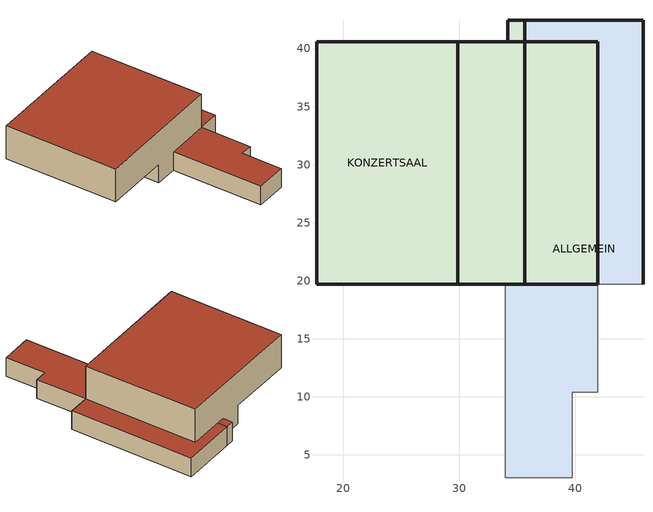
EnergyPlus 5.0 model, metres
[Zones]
KONZERTSAAL
 floor outside (EXT_ROOF): 41.91,40.57 41.91,19.71 35.62,19.71 35.62,40.57 z3.6; 29.87,40.57 29.87,19.71 17.7,19.71 17.7,40.57 z3.6
 floor ground (GROUND_FLOOR): 35.62,42.42 35.62,19.71 29.87,19.71 29.87,40.57 34.17,40.57 34.17,42.42 z0
 wall outside (EXT_WALL): 35.62,19.71 35.62,42.42 34.17,42.42 34.17,40.57 / 29.87,40.57 29.87,19.71 z0:3.6; 41.91,19.71 41.91,40.57 / 17.7,40.57 17.7,19.71 z3.6:10.01; 41.91,40.57,10.01 41.91,40.57,3.6 34.17,40.57,3.6 34.17,40.57,0 29.87,40.57,0 29.87,40.57,3.6 17.7,40.57,3.6 17.7,40.57,10.01; 17.7,19.71,10.01 17.7,19.71,3.6 29.87,19.71,3.6 29.87,19.71,0 35.62,19.71,0 35.62,19.71,3.6 41.91,19.71,3.6 41.91,19.71,10.01
 roof outside (EXT_ROOF): 34.17,42.42 34.17,40.57 35.62,40.57 35.62,42.42 z3.6; 17.7,40.57 17.7,19.71 41.91,19.71 41.91,40.57 z10.01
ALLGEMEIN
 floor ground (GROUND_FLOOR): 45.82,42.42 45.82,19.71 41.91,19.71 41.91,10.41 39.71,10.41 39.71,3.06 33.96,3.06 33.96,19.71 35.62,19.71 35.62,42.42 z0
 wall outside (EXT_WALL): 35.62,19.71 33.96,19.71 / 45.82,19.71 45.82,42.42 35.62,42.42 z0:3.6
 wall to KONZERTSAAL (ADJ_WALL): 35.62,42.42 35.62,19.71 z0:3.6
 wall inside (ADJ_WALL): 33.96,19.71 33.96,3.06 39.71,3.06 39.71,10.41 41.91,10.41 41.91,19.71 45.82,19.71 z0:3.6
 roof outside (EXT_ROOF): 35.62,42.42 35.62,19.71 33.96,19.71 33.96,3.06 39.71,3.06 39.71,10.41 41.91,10.41 41.91,19.71 45.82,19.71 45.82,42.42 z3.6
[Building]
TRNSYS17: North Axis {deg}=0; Terrain=City; Loads Convergence Tolerance Value=0; Temperature Convergence Tolerance Value {deltaC}=0; Solar Distribution=FullInteriorAndExterior; Maximum Number of Warmup Days=0
[Site:Location]
not used: Latitude {deg}=0; Longitude {deg}=0; Time Zone {hr}=0; Elevation {m}=0
[Construction]
EXT_WALL; EXT_ROOF; GROUND_FLOOR; ADJ_WALL: 
[WindowProperty:ShadingControl]
ESHADE=0; ESHADE=INPUT 1*MAX_ESHADE : SHADECNTRL=ESHADE_INTERNAL; ISHADE=INPUT 1*MAX_ISHADE : SHADECNTRL=ISHADE_INTERNAL
[SurfaceProperty:OtherSideCoefficients]
BOUNDARY=15; BOUNDARY=20; BOUNDARY=IDENTICAL; BOUNDARY=INPUT 1*TBOUNDARY; BOUNDARY=INPUT 1*TGROUND
[Zone] Multiplier=1
KONZERTSAAL; ALLGEMEIN
